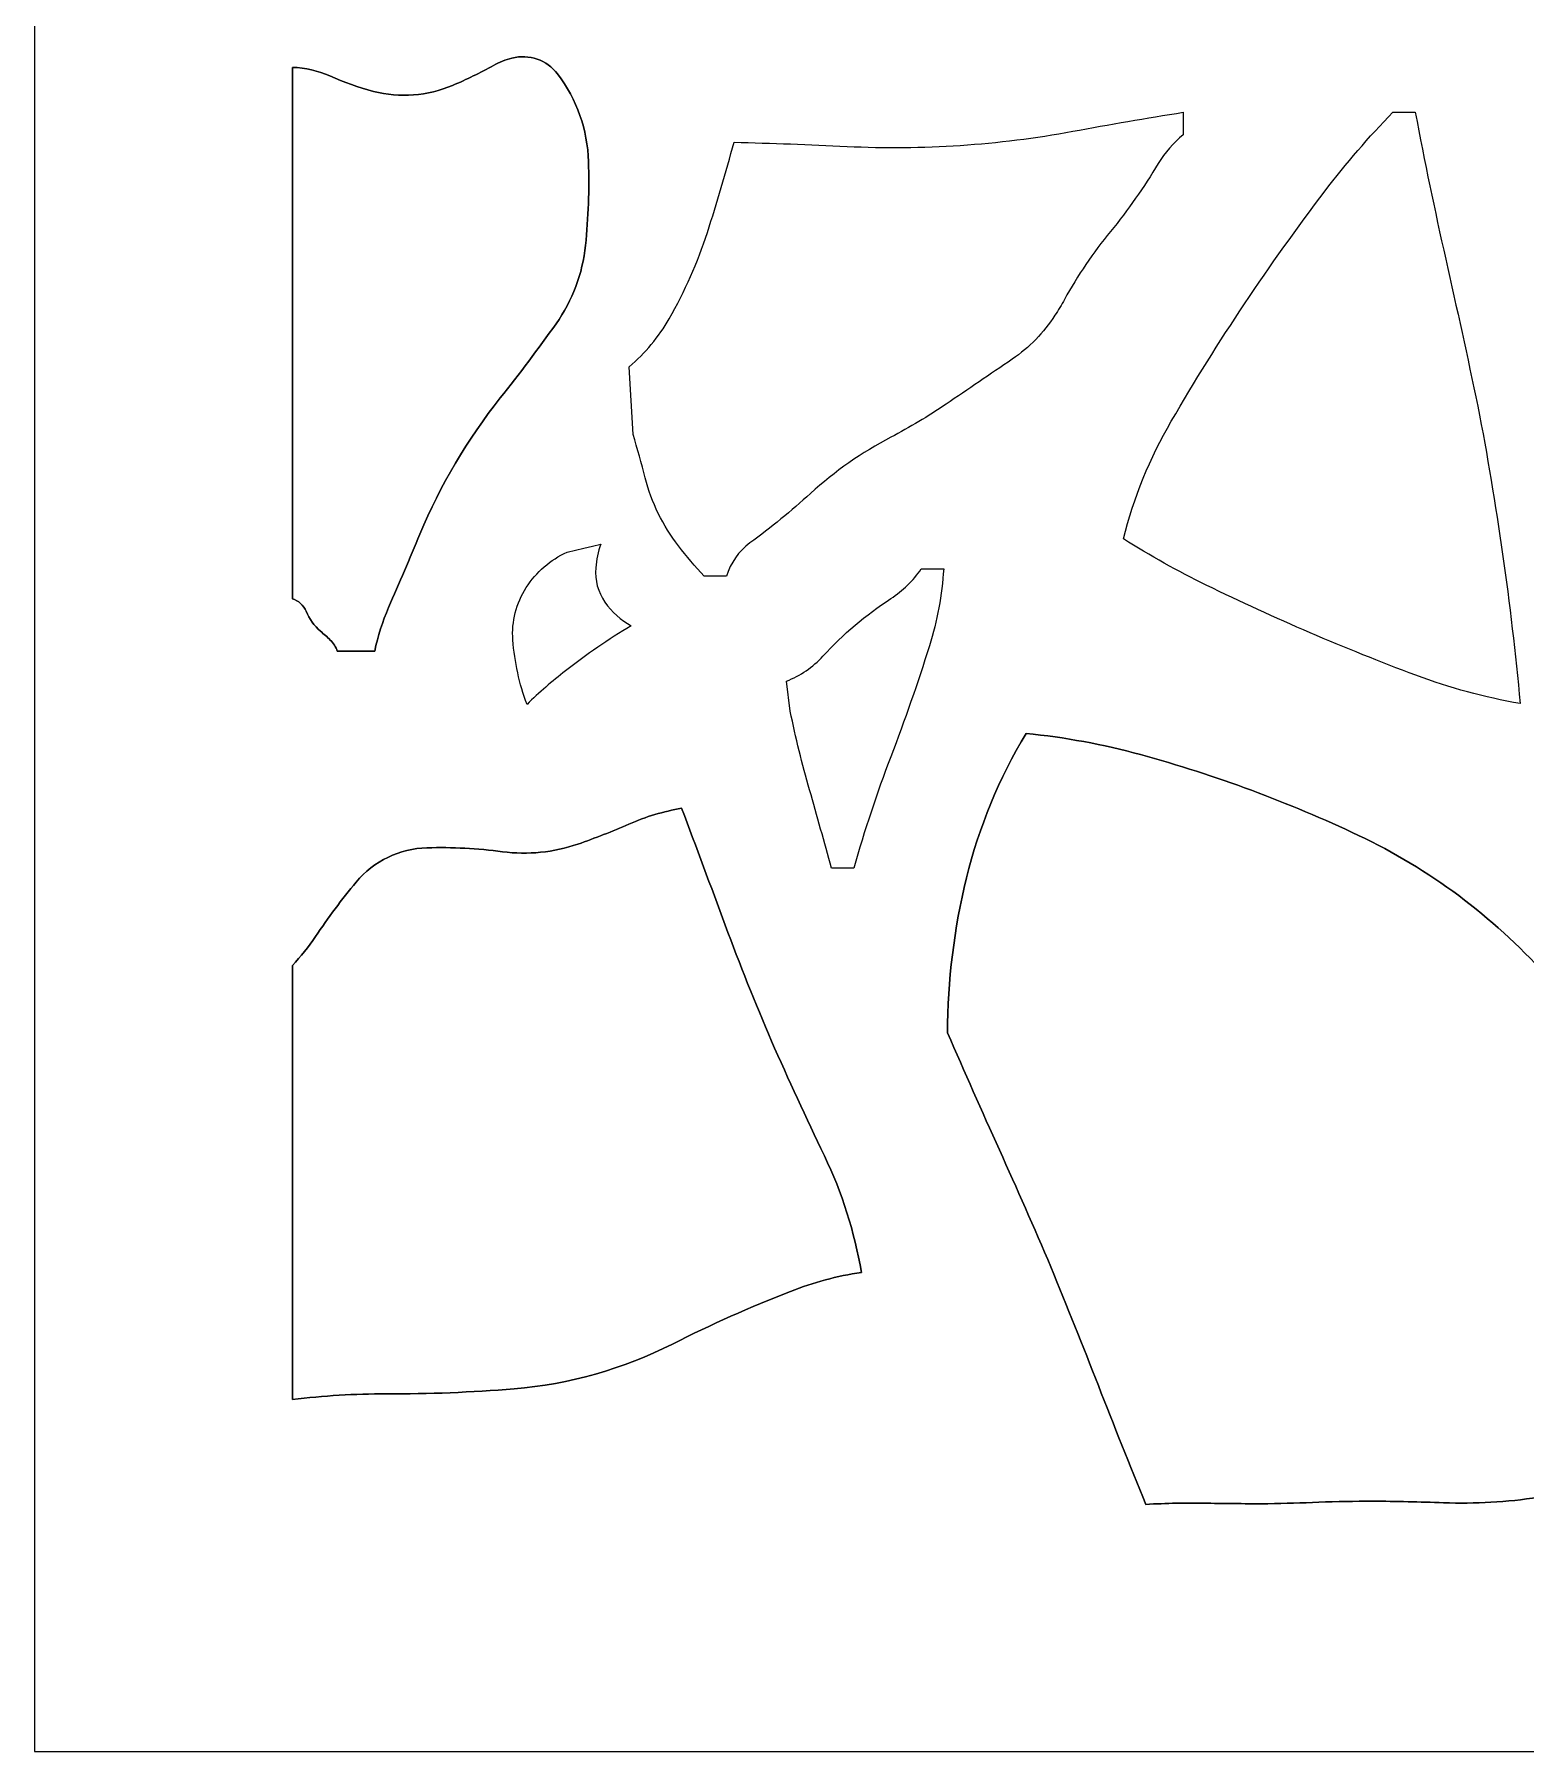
# Model space of a CAD drawing. Header units: centimetres. Extents: x -10 to 9.6, y -3.4 to 11.2.
# Drawn here: x -10.04 to -5.34, y -3.45 to 1.97 of the extents above; entities that cross this region are included whole.
import ezdxf

# ---------------------------------------------------------------- set-up
doc = ezdxf.new("R2010")
doc.units = ezdxf.units.CM
doc.header["$MEASUREMENT"] = 0
doc.layers.add('layer 1', color=7, linetype='Continuous')

msp = doc.modelspace()

# ---------------------------------------------------------------- linework, layer by layer
at = {"layer": 'layer 1', "color": 177}
for points, knots in [([(-10.03906, 11.19094), (-10.03906, 11.19094), (-0.70074, 11.19094), (-0.70074, 11.19094), (-0.70074, 11.19094), (-0.70074, 11.19094), (-0.70074, -3.4475), (-0.70074, -3.4475), (-0.70074, -3.4475), (-0.70074, -3.4475), (-10.03906, -3.4475), (-10.03906, -3.4475), (-10.03906, -3.4475), (-10.03906, -3.4475), (-10.03906, 11.19094), (-10.03906, 11.19094)], [0, 0, 0, 0, 0.2, 0.2, 0.2, 0.2, 0.4, 0.4, 0.4, 0.4, 0.6, 0.6, 0.6, 0.6, 1, 1, 1, 1]), ([(-9.22555, 0.18896), (-9.20592, 0.18303), (-9.19002, 0.16854), (-9.18226, 0.14957), (-9.18226, 0.14957), (-9.17234, 0.12528), (-9.15674, 0.10373), (-9.13676, 0.08672), (-9.13676, 0.08672), (-9.12622, 0.07774), (-9.11593, 0.06847), (-9.10589, 0.05891), (-9.10589, 0.05891), (-9.0957, 0.04922), (-9.08812, 0.0371), (-9.08384, 0.02371), (-9.08384, 0.02371), (-9.08384, 0.02371), (-8.96582, 0.02371), (-8.96582, 0.02371), (-8.96582, 0.02371), (-8.95597, 0.0711), (-8.94124, 0.11737), (-8.92187, 0.16174), (-8.92187, 0.16174), (-8.88833, 0.23854), (-8.85549, 0.31562), (-8.82333, 0.39299), (-8.82333, 0.39299), (-8.75922, 0.54727), (-8.67385, 0.69187), (-8.56976, 0.82254), (-8.56976, 0.82254), (-8.50898, 0.89882), (-8.4504, 0.97682), (-8.39407, 1.05644), (-8.39407, 1.05644), (-8.34234, 1.12955), (-8.31035, 1.21472), (-8.30115, 1.3038), (-8.30115, 1.3038), (-8.2921, 1.39152), (-8.28891, 1.47972), (-8.2916, 1.56786), (-8.2916, 1.56786), (-8.29466, 1.66798), (-8.32879, 1.7646), (-8.38932, 1.84441), (-8.38932, 1.84441), (-8.42278, 1.88852), (-8.47938, 1.90823), (-8.53299, 1.89438), (-8.53299, 1.89438), (-8.55326, 1.88914), (-8.57278, 1.88135), (-8.59108, 1.87118), (-8.59108, 1.87118), (-8.63298, 1.84789), (-8.67612, 1.82689), (-8.72031, 1.80828), (-8.72031, 1.80828), (-8.79918, 1.77494), (-8.88686, 1.76837), (-8.96982, 1.78953), (-8.96982, 1.78953), (-9.01684, 1.80212), (-9.0628, 1.8184), (-9.10727, 1.83819), (-9.10727, 1.83819), (-9.14456, 1.85479), (-9.18473, 1.86393), (-9.22554, 1.86509), (-9.22554, 1.86509), (-9.22554, 1.86509), (-9.22554, 0.18896), (-9.22554, 0.18896), (-9.22554, 0.18896), (-9.22554, 0.18896), (-9.22555, 0.18896), (-9.22555, 0.18896)], [0, 0, 0, 0, 0.047619, 0.047619, 0.047619, 0.047619, 0.0952381, 0.0952381, 0.0952381, 0.0952381, 0.1428571, 0.1428571, 0.1428571, 0.1428571, 0.1904762, 0.1904762, 0.1904762, 0.1904762, 0.2380952, 0.2380952, 0.2380952, 0.2380952, 0.2857143, 0.2857143, 0.2857143, 0.2857143, 0.3333333, 0.3333333, 0.3333333, 0.3333333, 0.3809524, 0.3809524, 0.3809524, 0.3809524, 0.4285714, 0.4285714, 0.4285714, 0.4285714, 0.4761905, 0.4761905, 0.4761905, 0.4761905, 0.5238095, 0.5238095, 0.5238095, 0.5238095, 0.5714286, 0.5714286, 0.5714286, 0.5714286, 0.6190476, 0.6190476, 0.6190476, 0.6190476, 0.6666667, 0.6666667, 0.6666667, 0.6666667, 0.7142857, 0.7142857, 0.7142857, 0.7142857, 0.7619048, 0.7619048, 0.7619048, 0.7619048, 0.8095238, 0.8095238, 0.8095238, 0.8095238, 0.8571429, 0.8571429, 0.8571429, 0.8571429, 0.9047619, 0.9047619, 0.9047619, 0.9047619, 1, 1, 1, 1]), ([(-8.1632, 0.92084), (-8.1632, 0.92084), (-8.151, 0.70726), (-8.151, 0.70726), (-8.151, 0.70726), (-8.13723, 0.66181), (-8.12448, 0.61606), (-8.11277, 0.57004), (-8.11277, 0.57004), (-8.09299, 0.49232), (-8.05741, 0.41954), (-8.00821, 0.35621), (-8.00821, 0.35621), (-7.98243, 0.32303), (-7.95538, 0.29087), (-7.92711, 0.2598), (-7.92711, 0.2598), (-7.92711, 0.2598), (-7.85624, 0.2598), (-7.85624, 0.2598), (-7.85624, 0.2598), (-7.84404, 0.30212), (-7.8181, 0.33921), (-7.78253, 0.3652), (-7.78253, 0.3652), (-7.71608, 0.41375), (-7.6523, 0.46584), (-7.59144, 0.52126), (-7.59144, 0.52126), (-7.51497, 0.59089), (-7.42989, 0.65045), (-7.3383, 0.69848), (-7.3383, 0.69848), (-7.27842, 0.72987), (-7.22036, 0.76459), (-7.16437, 0.80247), (-7.16437, 0.80247), (-7.09466, 0.84965), (-7.02509, 0.89703), (-6.95567, 0.94462), (-6.95567, 0.94462), (-6.90199, 0.98141), (-6.85618, 1.02846), (-6.82083, 1.08309), (-6.82083, 1.08309), (-6.81026, 1.09942), (-6.80025, 1.1161), (-6.79082, 1.13311), (-6.79082, 1.13311), (-6.74887, 1.20879), (-6.70022, 1.28058), (-6.6455, 1.34761), (-6.6455, 1.34761), (-6.59019, 1.41536), (-6.53985, 1.48702), (-6.49489, 1.56205), (-6.49489, 1.56205), (-6.47418, 1.59661), (-6.44753, 1.62728), (-6.41619, 1.65263), (-6.41619, 1.65263), (-6.41619, 1.65263), (-6.41619, 1.72345), (-6.41619, 1.72345), (-6.41619, 1.72345), (-6.53265, 1.70487), (-6.64886, 1.68489), (-6.76483, 1.6635), (-6.76483, 1.6635), (-6.99938, 1.62023), (-7.23819, 1.60426), (-7.47642, 1.61591), (-7.47642, 1.61591), (-7.59511, 1.62171), (-7.71386, 1.62609), (-7.83265, 1.62906), (-7.83265, 1.62906), (-7.85837, 1.53341), (-7.88646, 1.43841), (-7.91691, 1.34416), (-7.91691, 1.34416), (-7.94744, 1.24967), (-7.98773, 1.1586), (-8.03711, 1.07246), (-8.03711, 1.07246), (-8.07004, 1.01501), (-8.11272, 0.9637), (-8.1632, 0.92084), (-8.1632, 0.92084), (-8.1632, 0.92084), (-8.1632, 0.92084), (-8.1632, 0.92084)], [0, 0, 0, 0, 0.0416667, 0.0416667, 0.0416667, 0.0416667, 0.0833333, 0.0833333, 0.0833333, 0.0833333, 0.125, 0.125, 0.125, 0.125, 0.1666667, 0.1666667, 0.1666667, 0.1666667, 0.2083333, 0.2083333, 0.2083333, 0.2083333, 0.25, 0.25, 0.25, 0.25, 0.2916667, 0.2916667, 0.2916667, 0.2916667, 0.3333333, 0.3333333, 0.3333333, 0.3333333, 0.375, 0.375, 0.375, 0.375, 0.4166667, 0.4166667, 0.4166667, 0.4166667, 0.4583333, 0.4583333, 0.4583333, 0.4583333, 0.5, 0.5, 0.5, 0.5, 0.5416667, 0.5416667, 0.5416667, 0.5416667, 0.5833333, 0.5833333, 0.5833333, 0.5833333, 0.625, 0.625, 0.625, 0.625, 0.6666667, 0.6666667, 0.6666667, 0.6666667, 0.7083333, 0.7083333, 0.7083333, 0.7083333, 0.75, 0.75, 0.75, 0.75, 0.7916667, 0.7916667, 0.7916667, 0.7916667, 0.8333333, 0.8333333, 0.8333333, 0.8333333, 0.875, 0.875, 0.875, 0.875, 0.9166667, 0.9166667, 0.9166667, 0.9166667, 1, 1, 1, 1]), ([(-5.75519, 1.72345), (-5.83154, 1.64517), (-5.903, 1.56227), (-5.96916, 1.47521), (-5.96916, 1.47521), (-6.14541, 1.24332), (-6.30729, 1.00088), (-6.45393, 0.74921), (-6.45393, 0.74921), (-6.52156, 0.63315), (-6.57243, 0.50815), (-6.60505, 0.37786), (-6.60505, 0.37786), (-6.52061, 0.32453), (-6.43334, 0.27584), (-6.34361, 0.232), (-6.34361, 0.232), (-6.12791, 0.12661), (-5.90728, 0.03168), (-5.68244, -0.05247), (-5.68244, -0.05247), (-5.57592, -0.09233), (-5.46592, -0.12214), (-5.35385, -0.14152), (-5.35385, -0.14152), (-5.38317, 0.17325), (-5.42773, 0.48638), (-5.48737, 0.79684), (-5.48737, 0.79684), (-5.52007, 0.95135), (-5.5538, 1.10565), (-5.58854, 1.25973), (-5.58854, 1.25973), (-5.62328, 1.41371), (-5.65524, 1.56831), (-5.68443, 1.72345), (-5.68443, 1.72345), (-5.68443, 1.72345), (-5.75519, 1.72345), (-5.75519, 1.72345), (-5.75519, 1.72345), (-5.75519, 1.72345), (-5.75519, 1.72345), (-5.75519, 1.72345)], [0, 0, 0, 0, 0.0833333, 0.0833333, 0.0833333, 0.0833333, 0.1666667, 0.1666667, 0.1666667, 0.1666667, 0.25, 0.25, 0.25, 0.25, 0.3333333, 0.3333333, 0.3333333, 0.3333333, 0.4166667, 0.4166667, 0.4166667, 0.4166667, 0.5, 0.5, 0.5, 0.5, 0.5833333, 0.5833333, 0.5833333, 0.5833333, 0.6666667, 0.6666667, 0.6666667, 0.6666667, 0.75, 0.75, 0.75, 0.75, 0.8333333, 0.8333333, 0.8333333, 0.8333333, 1, 1, 1, 1]), ([(-8.35915, 0.3363), (-8.41174, 0.31179), (-8.45636, 0.27301), (-8.48792, 0.22433), (-8.48792, 0.22433), (-8.51971, 0.1753), (-8.53453, 0.11724), (-8.53011, 0.05897), (-8.53011, 0.05897), (-8.52485, -0.01048), (-8.50986, -0.07884), (-8.48556, -0.14411), (-8.48556, -0.14411), (-8.44699, -0.10663), (-8.40647, -0.07118), (-8.36419, -0.03792), (-8.36419, -0.03792), (-8.29795, 0.01335), (-8.22871, 0.06063), (-8.15684, 0.10368), (-8.15684, 0.10368), (-8.18976, 0.12201), (-8.21812, 0.14756), (-8.23979, 0.17839), (-8.23979, 0.17839), (-8.26186, 0.20977), (-8.27217, 0.24793), (-8.26893, 0.28615), (-8.26893, 0.28615), (-8.26674, 0.31184), (-8.26137, 0.33716), (-8.25294, 0.36153), (-8.25294, 0.36153), (-8.25294, 0.36153), (-8.27947, 0.35524), (-8.27947, 0.35524), (-8.27947, 0.35524), (-8.27947, 0.35524), (-8.30602, 0.34892), (-8.30602, 0.34892), (-8.30602, 0.34892), (-8.30602, 0.34892), (-8.33258, 0.3426), (-8.33258, 0.3426), (-8.33258, 0.3426), (-8.33258, 0.3426), (-8.35915, 0.3363), (-8.35915, 0.3363)], [0, 0, 0, 0, 0.0769231, 0.0769231, 0.0769231, 0.0769231, 0.1538462, 0.1538462, 0.1538462, 0.1538462, 0.2307692, 0.2307692, 0.2307692, 0.2307692, 0.3076923, 0.3076923, 0.3076923, 0.3076923, 0.3846154, 0.3846154, 0.3846154, 0.3846154, 0.4615385, 0.4615385, 0.4615385, 0.4615385, 0.5384615, 0.5384615, 0.5384615, 0.5384615, 0.6153846, 0.6153846, 0.6153846, 0.6153846, 0.6923077, 0.6923077, 0.6923077, 0.6923077, 0.7692308, 0.7692308, 0.7692308, 0.7692308, 0.8461538, 0.8461538, 0.8461538, 0.8461538, 1, 1, 1, 1]), ([(-7.66739, -0.07065), (-7.66739, -0.07065), (-7.65544, -0.1655), (-7.65544, -0.1655), (-7.65544, -0.1655), (-7.63831, -0.24916), (-7.61796, -0.33211), (-7.59442, -0.41418), (-7.59442, -0.41418), (-7.57089, -0.49623), (-7.54801, -0.57846), (-7.5258, -0.66087), (-7.5258, -0.66087), (-7.5258, -0.66087), (-7.45491, -0.66087), (-7.45491, -0.66087), (-7.45491, -0.66087), (-7.42156, -0.54192), (-7.38268, -0.42456), (-7.33839, -0.30922), (-7.33839, -0.30922), (-7.29411, -0.19392), (-7.25354, -0.07723), (-7.21671, 0.04067), (-7.21671, 0.04067), (-7.19209, 0.11952), (-7.17697, 0.201), (-7.17169, 0.28343), (-7.17169, 0.28343), (-7.17169, 0.28343), (-7.24243, 0.28343), (-7.24243, 0.28343), (-7.24243, 0.28343), (-7.26798, 0.24617), (-7.3006, 0.21428), (-7.33842, 0.18958), (-7.33842, 0.18958), (-7.41712, 0.13818), (-7.48903, 0.07711), (-7.55249, 0.00778), (-7.55249, 0.00778), (-7.58421, -0.02688), (-7.62355, -0.05373), (-7.66739, -0.07065), (-7.66739, -0.07065), (-7.66739, -0.07065), (-7.66739, -0.07065), (-7.66739, -0.07065)], [0, 0, 0, 0, 0.0769231, 0.0769231, 0.0769231, 0.0769231, 0.1538462, 0.1538462, 0.1538462, 0.1538462, 0.2307692, 0.2307692, 0.2307692, 0.2307692, 0.3076923, 0.3076923, 0.3076923, 0.3076923, 0.3846154, 0.3846154, 0.3846154, 0.3846154, 0.4615385, 0.4615385, 0.4615385, 0.4615385, 0.5384615, 0.5384615, 0.5384615, 0.5384615, 0.6153846, 0.6153846, 0.6153846, 0.6153846, 0.6923077, 0.6923077, 0.6923077, 0.6923077, 0.7692308, 0.7692308, 0.7692308, 0.7692308, 0.8461538, 0.8461538, 0.8461538, 0.8461538, 1, 1, 1, 1]), ([(-7.15958, -1.1806), (-7.10574, -1.30379), (-7.05118, -1.42666), (-6.99593, -1.54922), (-6.99593, -1.54922), (-6.94067, -1.67179), (-6.88655, -1.79489), (-6.83361, -1.91848), (-6.83361, -1.91848), (-6.78261, -2.04289), (-6.73267, -2.16774), (-6.68379, -2.29299), (-6.68379, -2.29299), (-6.63491, -2.41823), (-6.58508, -2.54308), (-6.53429, -2.66755), (-6.53429, -2.66755), (-6.47016, -2.664), (-6.40591, -2.66279), (-6.34169, -2.66392), (-6.34169, -2.66392), (-6.27749, -2.66505), (-6.21328, -2.66558), (-6.14907, -2.66551), (-6.14907, -2.66551), (-6.09559, -2.66433), (-6.04212, -2.66273), (-5.98867, -2.6607), (-5.98867, -2.6607), (-5.9322, -2.65857), (-5.87569, -2.65753), (-5.81918, -2.65758), (-5.81918, -2.65758), (-5.74468, -2.65795), (-5.67019, -2.65956), (-5.59574, -2.66238), (-5.59574, -2.66238), (-5.49575, -2.66617), (-5.39564, -2.66045), (-5.29673, -2.64529), (-5.29673, -2.64529), (-5.27765, -2.64236), (-5.25964, -2.63461), (-5.24441, -2.62274), (-5.24441, -2.62274), (-5.20915, -2.59527), (-5.17706, -2.56396), (-5.14873, -2.52938), (-5.14873, -2.52938), (-5.06054, -2.41902), (-4.97572, -2.306), (-4.8944, -2.19048), (-4.8944, -2.19048), (-4.86144, -2.14363), (-4.82852, -2.09674), (-4.79567, -2.04981), (-4.79567, -2.04981), (-4.7628, -2.00287), (-4.72853, -1.95694), (-4.69288, -1.91207), (-4.69288, -1.91207), (-4.72729, -1.78619), (-4.78029, -1.66619), (-4.8502, -1.55599), (-4.8502, -1.55599), (-4.97601, -1.35762), (-5.11824, -1.17019), (-5.27542, -0.99561), (-5.27542, -0.99561), (-5.44054, -0.81219), (-5.64028, -0.66334), (-5.86326, -0.55758), (-5.86326, -0.55758), (-6.08448, -0.45264), (-6.31445, -0.36734), (-6.5506, -0.30264), (-6.5506, -0.30264), (-6.66897, -0.2702), (-6.78987, -0.2479), (-6.91202, -0.23596), (-6.91202, -0.23596), (-6.99721, -0.37749), (-7.0605, -0.53105), (-7.09975, -0.69152), (-7.09975, -0.69152), (-7.13893, -0.85162), (-7.15901, -1.01577), (-7.15958, -1.18059), (-7.15958, -1.18059), (-7.15958, -1.18059), (-7.15958, -1.1806), (-7.15958, -1.1806)], [0, 0, 0, 0, 0.0416667, 0.0416667, 0.0416667, 0.0416667, 0.0833333, 0.0833333, 0.0833333, 0.0833333, 0.125, 0.125, 0.125, 0.125, 0.1666667, 0.1666667, 0.1666667, 0.1666667, 0.2083333, 0.2083333, 0.2083333, 0.2083333, 0.25, 0.25, 0.25, 0.25, 0.2916667, 0.2916667, 0.2916667, 0.2916667, 0.3333333, 0.3333333, 0.3333333, 0.3333333, 0.375, 0.375, 0.375, 0.375, 0.4166667, 0.4166667, 0.4166667, 0.4166667, 0.4583333, 0.4583333, 0.4583333, 0.4583333, 0.5, 0.5, 0.5, 0.5, 0.5416667, 0.5416667, 0.5416667, 0.5416667, 0.5833333, 0.5833333, 0.5833333, 0.5833333, 0.625, 0.625, 0.625, 0.625, 0.6666667, 0.6666667, 0.6666667, 0.6666667, 0.7083333, 0.7083333, 0.7083333, 0.7083333, 0.75, 0.75, 0.75, 0.75, 0.7916667, 0.7916667, 0.7916667, 0.7916667, 0.8333333, 0.8333333, 0.8333333, 0.8333333, 0.875, 0.875, 0.875, 0.875, 0.9166667, 0.9166667, 0.9166667, 0.9166667, 1, 1, 1, 1]), ([(-9.22555, -2.33698), (-9.12737, -2.32474), (-9.02849, -2.31875), (-8.92955, -2.31906), (-8.92955, -2.31906), (-8.79475, -2.31949), (-8.66001, -2.31408), (-8.52567, -2.30285), (-8.52567, -2.30285), (-8.35181, -2.28829), (-8.18244, -2.24043), (-8.02669, -2.1618), (-8.02669, -2.1618), (-7.90548, -2.10061), (-7.78144, -2.04519), (-7.655, -1.99573), (-7.655, -1.99573), (-7.58288, -1.96752), (-7.50786, -1.94737), (-7.43131, -1.93564), (-7.43131, -1.93564), (-7.45276, -1.80817), (-7.49196, -1.68438), (-7.5478, -1.5678), (-7.5478, -1.5678), (-7.60518, -1.44801), (-7.66085, -1.32741), (-7.7148, -1.20605), (-7.7148, -1.20605), (-7.76642, -1.08548), (-7.815, -0.96364), (-7.8605, -0.84063), (-7.8605, -0.84063), (-7.90599, -0.71763), (-7.95181, -0.59475), (-7.99795, -0.47199), (-7.99795, -0.47199), (-8.05516, -0.48153), (-8.11094, -0.49821), (-8.16399, -0.52164), (-8.16399, -0.52164), (-8.21686, -0.545), (-8.27068, -0.56612), (-8.32532, -0.58496), (-8.32532, -0.58496), (-8.40153, -0.61123), (-8.48283, -0.61941), (-8.56274, -0.60885), (-8.56274, -0.60885), (-8.64173, -0.59841), (-8.72141, -0.59431), (-8.80105, -0.59656), (-8.80105, -0.59656), (-8.88742, -0.59901), (-8.96855, -0.6383), (-9.02398, -0.70459), (-9.02398, -0.70459), (-9.06992, -0.7595), (-9.11281, -0.81688), (-9.15245, -0.8765), (-9.15245, -0.8765), (-9.17407, -0.90901), (-9.19853, -0.93956), (-9.22554, -0.96777), (-9.22554, -0.96777), (-9.22554, -0.96777), (-9.22554, -2.33698), (-9.22554, -2.33698), (-9.22554, -2.33698), (-9.22554, -2.33698), (-9.22555, -2.33698), (-9.22555, -2.33698)], [0, 0, 0, 0, 0.0526316, 0.0526316, 0.0526316, 0.0526316, 0.1052632, 0.1052632, 0.1052632, 0.1052632, 0.1578947, 0.1578947, 0.1578947, 0.1578947, 0.2105263, 0.2105263, 0.2105263, 0.2105263, 0.2631579, 0.2631579, 0.2631579, 0.2631579, 0.3157895, 0.3157895, 0.3157895, 0.3157895, 0.3684211, 0.3684211, 0.3684211, 0.3684211, 0.4210526, 0.4210526, 0.4210526, 0.4210526, 0.4736842, 0.4736842, 0.4736842, 0.4736842, 0.5263158, 0.5263158, 0.5263158, 0.5263158, 0.5789474, 0.5789474, 0.5789474, 0.5789474, 0.6315789, 0.6315789, 0.6315789, 0.6315789, 0.6842105, 0.6842105, 0.6842105, 0.6842105, 0.7368421, 0.7368421, 0.7368421, 0.7368421, 0.7894737, 0.7894737, 0.7894737, 0.7894737, 0.8421053, 0.8421053, 0.8421053, 0.8421053, 0.8947368, 0.8947368, 0.8947368, 0.8947368, 1, 1, 1, 1])]:
    msp.add_open_spline(points, degree=3, knots=knots, dxfattribs=at)
at = {"layer": 'layer 1', "lineweight": 9}
for points, knots in [([(-10.03906, 11.19094), (-10.03906, 11.19094), (-0.70074, 11.19094), (-0.70074, 11.19094), (-0.70074, 11.19094), (-0.70074, 11.19094), (-0.70074, -3.4475), (-0.70074, -3.4475), (-0.70074, -3.4475), (-0.70074, -3.4475), (-10.03906, -3.4475), (-10.03906, -3.4475), (-10.03906, -3.4475), (-10.03906, -3.4475), (-10.03906, 11.19094), (-10.03906, 11.19094)], [0, 0, 0, 0, 0.2, 0.2, 0.2, 0.2, 0.4, 0.4, 0.4, 0.4, 0.6, 0.6, 0.6, 0.6, 1, 1, 1, 1]), ([(-9.22555, 0.18896), (-9.20592, 0.18303), (-9.19002, 0.16854), (-9.18226, 0.14957), (-9.18226, 0.14957), (-9.17234, 0.12528), (-9.15674, 0.10373), (-9.13676, 0.08672), (-9.13676, 0.08672), (-9.12622, 0.07774), (-9.11593, 0.06847), (-9.10589, 0.05891), (-9.10589, 0.05891), (-9.0957, 0.04922), (-9.08812, 0.0371), (-9.08384, 0.02371), (-9.08384, 0.02371), (-9.08384, 0.02371), (-8.96582, 0.02371), (-8.96582, 0.02371), (-8.96582, 0.02371), (-8.95597, 0.0711), (-8.94124, 0.11737), (-8.92187, 0.16174), (-8.92187, 0.16174), (-8.88833, 0.23854), (-8.85549, 0.31562), (-8.82333, 0.39299), (-8.82333, 0.39299), (-8.75922, 0.54727), (-8.67385, 0.69187), (-8.56976, 0.82254), (-8.56976, 0.82254), (-8.50898, 0.89882), (-8.4504, 0.97682), (-8.39407, 1.05644), (-8.39407, 1.05644), (-8.34234, 1.12955), (-8.31035, 1.21472), (-8.30115, 1.3038), (-8.30115, 1.3038), (-8.2921, 1.39152), (-8.28891, 1.47972), (-8.2916, 1.56786), (-8.2916, 1.56786), (-8.29466, 1.66798), (-8.32879, 1.7646), (-8.38932, 1.84441), (-8.38932, 1.84441), (-8.42278, 1.88852), (-8.47938, 1.90823), (-8.53299, 1.89438), (-8.53299, 1.89438), (-8.55326, 1.88914), (-8.57278, 1.88135), (-8.59108, 1.87118), (-8.59108, 1.87118), (-8.63298, 1.84789), (-8.67612, 1.82689), (-8.72031, 1.80828), (-8.72031, 1.80828), (-8.79918, 1.77494), (-8.88686, 1.76837), (-8.96982, 1.78953), (-8.96982, 1.78953), (-9.01684, 1.80212), (-9.0628, 1.8184), (-9.10727, 1.83819), (-9.10727, 1.83819), (-9.14456, 1.85479), (-9.18473, 1.86393), (-9.22554, 1.86509), (-9.22554, 1.86509), (-9.22554, 1.86509), (-9.22554, 0.18896), (-9.22554, 0.18896)], [0, 0, 0, 0, 0.05, 0.05, 0.05, 0.05, 0.1, 0.1, 0.1, 0.1, 0.15, 0.15, 0.15, 0.15, 0.2, 0.2, 0.2, 0.2, 0.25, 0.25, 0.25, 0.25, 0.3, 0.3, 0.3, 0.3, 0.35, 0.35, 0.35, 0.35, 0.4, 0.4, 0.4, 0.4, 0.45, 0.45, 0.45, 0.45, 0.5, 0.5, 0.5, 0.5, 0.55, 0.55, 0.55, 0.55, 0.6, 0.6, 0.6, 0.6, 0.65, 0.65, 0.65, 0.65, 0.7, 0.7, 0.7, 0.7, 0.75, 0.75, 0.75, 0.75, 0.8, 0.8, 0.8, 0.8, 0.85, 0.85, 0.85, 0.85, 0.9, 0.9, 0.9, 0.9, 1, 1, 1, 1]), ([(-8.1632, 0.92084), (-8.1632, 0.92084), (-8.151, 0.70726), (-8.151, 0.70726), (-8.151, 0.70726), (-8.13723, 0.66181), (-8.12448, 0.61606), (-8.11277, 0.57004), (-8.11277, 0.57004), (-8.09299, 0.49232), (-8.05741, 0.41954), (-8.00821, 0.35621), (-8.00821, 0.35621), (-7.98243, 0.32303), (-7.95538, 0.29087), (-7.92711, 0.2598), (-7.92711, 0.2598), (-7.92711, 0.2598), (-7.85624, 0.2598), (-7.85624, 0.2598), (-7.85624, 0.2598), (-7.84404, 0.30212), (-7.8181, 0.33921), (-7.78253, 0.3652), (-7.78253, 0.3652), (-7.71608, 0.41375), (-7.6523, 0.46584), (-7.59144, 0.52126), (-7.59144, 0.52126), (-7.51497, 0.59089), (-7.42989, 0.65045), (-7.3383, 0.69848), (-7.3383, 0.69848), (-7.27842, 0.72987), (-7.22036, 0.76459), (-7.16437, 0.80247), (-7.16437, 0.80247), (-7.09466, 0.84965), (-7.02509, 0.89703), (-6.95567, 0.94462), (-6.95567, 0.94462), (-6.90199, 0.98141), (-6.85618, 1.02846), (-6.82083, 1.08309), (-6.82083, 1.08309), (-6.81026, 1.09942), (-6.80025, 1.1161), (-6.79082, 1.13311), (-6.79082, 1.13311), (-6.74887, 1.20879), (-6.70022, 1.28058), (-6.6455, 1.34761), (-6.6455, 1.34761), (-6.59019, 1.41536), (-6.53985, 1.48702), (-6.49489, 1.56205), (-6.49489, 1.56205), (-6.47418, 1.59661), (-6.44753, 1.62728), (-6.41619, 1.65263), (-6.41619, 1.65263), (-6.41619, 1.65263), (-6.41619, 1.72345), (-6.41619, 1.72345), (-6.41619, 1.72345), (-6.53265, 1.70487), (-6.64886, 1.68489), (-6.76483, 1.6635), (-6.76483, 1.6635), (-6.99938, 1.62023), (-7.23819, 1.60426), (-7.47642, 1.61591), (-7.47642, 1.61591), (-7.59511, 1.62171), (-7.71386, 1.62609), (-7.83265, 1.62906), (-7.83265, 1.62906), (-7.85837, 1.53341), (-7.88646, 1.43841), (-7.91691, 1.34416), (-7.91691, 1.34416), (-7.94744, 1.24967), (-7.98773, 1.1586), (-8.03711, 1.07246), (-8.03711, 1.07246), (-8.07004, 1.01501), (-8.11272, 0.9637), (-8.1632, 0.92084)], [0, 0, 0, 0, 0.0434783, 0.0434783, 0.0434783, 0.0434783, 0.0869565, 0.0869565, 0.0869565, 0.0869565, 0.1304348, 0.1304348, 0.1304348, 0.1304348, 0.173913, 0.173913, 0.173913, 0.173913, 0.2173913, 0.2173913, 0.2173913, 0.2173913, 0.2608696, 0.2608696, 0.2608696, 0.2608696, 0.3043478, 0.3043478, 0.3043478, 0.3043478, 0.3478261, 0.3478261, 0.3478261, 0.3478261, 0.3913043, 0.3913043, 0.3913043, 0.3913043, 0.4347826, 0.4347826, 0.4347826, 0.4347826, 0.4782609, 0.4782609, 0.4782609, 0.4782609, 0.5217391, 0.5217391, 0.5217391, 0.5217391, 0.5652174, 0.5652174, 0.5652174, 0.5652174, 0.6086957, 0.6086957, 0.6086957, 0.6086957, 0.6521739, 0.6521739, 0.6521739, 0.6521739, 0.6956522, 0.6956522, 0.6956522, 0.6956522, 0.7391304, 0.7391304, 0.7391304, 0.7391304, 0.7826087, 0.7826087, 0.7826087, 0.7826087, 0.826087, 0.826087, 0.826087, 0.826087, 0.8695652, 0.8695652, 0.8695652, 0.8695652, 0.9130435, 0.9130435, 0.9130435, 0.9130435, 1, 1, 1, 1]), ([(-5.75519, 1.72345), (-5.83154, 1.64517), (-5.903, 1.56227), (-5.96916, 1.47521), (-5.96916, 1.47521), (-6.14541, 1.24332), (-6.30729, 1.00088), (-6.45393, 0.74921), (-6.45393, 0.74921), (-6.52156, 0.63315), (-6.57243, 0.50815), (-6.60505, 0.37786), (-6.60505, 0.37786), (-6.52061, 0.32453), (-6.43334, 0.27584), (-6.34361, 0.232), (-6.34361, 0.232), (-6.12791, 0.12661), (-5.90728, 0.03168), (-5.68244, -0.05247), (-5.68244, -0.05247), (-5.57592, -0.09233), (-5.46592, -0.12214), (-5.35385, -0.14152), (-5.35385, -0.14152), (-5.38317, 0.17325), (-5.42773, 0.48638), (-5.48737, 0.79684), (-5.48737, 0.79684), (-5.52007, 0.95135), (-5.5538, 1.10565), (-5.58854, 1.25973), (-5.58854, 1.25973), (-5.62328, 1.41371), (-5.65524, 1.56831), (-5.68443, 1.72345), (-5.68443, 1.72345), (-5.68443, 1.72345), (-5.75519, 1.72345), (-5.75519, 1.72345)], [0, 0, 0, 0, 0.0909091, 0.0909091, 0.0909091, 0.0909091, 0.1818182, 0.1818182, 0.1818182, 0.1818182, 0.2727273, 0.2727273, 0.2727273, 0.2727273, 0.3636364, 0.3636364, 0.3636364, 0.3636364, 0.4545455, 0.4545455, 0.4545455, 0.4545455, 0.5454545, 0.5454545, 0.5454545, 0.5454545, 0.6363636, 0.6363636, 0.6363636, 0.6363636, 0.7272727, 0.7272727, 0.7272727, 0.7272727, 0.8181818, 0.8181818, 0.8181818, 0.8181818, 1, 1, 1, 1]), ([(-8.35915, 0.3363), (-8.41174, 0.31179), (-8.45636, 0.27301), (-8.48792, 0.22433), (-8.48792, 0.22433), (-8.51971, 0.1753), (-8.53453, 0.11724), (-8.53011, 0.05897), (-8.53011, 0.05897), (-8.52485, -0.01048), (-8.50986, -0.07884), (-8.48556, -0.14411), (-8.48556, -0.14411), (-8.44699, -0.10663), (-8.40647, -0.07118), (-8.36419, -0.03792), (-8.36419, -0.03792), (-8.29795, 0.01335), (-8.22871, 0.06063), (-8.15684, 0.10368), (-8.15684, 0.10368), (-8.18976, 0.12201), (-8.21812, 0.14756), (-8.23979, 0.17839), (-8.23979, 0.17839), (-8.26186, 0.20977), (-8.27217, 0.24793), (-8.26893, 0.28615), (-8.26893, 0.28615), (-8.26674, 0.31184), (-8.26137, 0.33716), (-8.25294, 0.36153), (-8.25294, 0.36153), (-8.25294, 0.36153), (-8.27947, 0.35524), (-8.27947, 0.35524), (-8.27947, 0.35524), (-8.27947, 0.35524), (-8.30602, 0.34892), (-8.30602, 0.34892), (-8.30602, 0.34892), (-8.30602, 0.34892), (-8.33258, 0.3426), (-8.33258, 0.3426), (-8.33258, 0.3426), (-8.33258, 0.3426), (-8.35915, 0.3363), (-8.35915, 0.3363)], [0, 0, 0, 0, 0.0769231, 0.0769231, 0.0769231, 0.0769231, 0.1538462, 0.1538462, 0.1538462, 0.1538462, 0.2307692, 0.2307692, 0.2307692, 0.2307692, 0.3076923, 0.3076923, 0.3076923, 0.3076923, 0.3846154, 0.3846154, 0.3846154, 0.3846154, 0.4615385, 0.4615385, 0.4615385, 0.4615385, 0.5384615, 0.5384615, 0.5384615, 0.5384615, 0.6153846, 0.6153846, 0.6153846, 0.6153846, 0.6923077, 0.6923077, 0.6923077, 0.6923077, 0.7692308, 0.7692308, 0.7692308, 0.7692308, 0.8461538, 0.8461538, 0.8461538, 0.8461538, 1, 1, 1, 1]), ([(-7.66739, -0.07065), (-7.66739, -0.07065), (-7.65544, -0.1655), (-7.65544, -0.1655), (-7.65544, -0.1655), (-7.63831, -0.24916), (-7.61796, -0.33211), (-7.59442, -0.41418), (-7.59442, -0.41418), (-7.57089, -0.49623), (-7.54801, -0.57846), (-7.5258, -0.66087), (-7.5258, -0.66087), (-7.5258, -0.66087), (-7.45491, -0.66087), (-7.45491, -0.66087), (-7.45491, -0.66087), (-7.42156, -0.54192), (-7.38268, -0.42456), (-7.33839, -0.30922), (-7.33839, -0.30922), (-7.29411, -0.19392), (-7.25354, -0.07723), (-7.21671, 0.04067), (-7.21671, 0.04067), (-7.19209, 0.11952), (-7.17697, 0.201), (-7.17169, 0.28343), (-7.17169, 0.28343), (-7.17169, 0.28343), (-7.24243, 0.28343), (-7.24243, 0.28343), (-7.24243, 0.28343), (-7.26798, 0.24617), (-7.3006, 0.21428), (-7.33842, 0.18958), (-7.33842, 0.18958), (-7.41712, 0.13818), (-7.48903, 0.07711), (-7.55249, 0.00778), (-7.55249, 0.00778), (-7.58421, -0.02688), (-7.62355, -0.05373), (-7.66739, -0.07065)], [0, 0, 0, 0, 0.0833333, 0.0833333, 0.0833333, 0.0833333, 0.1666667, 0.1666667, 0.1666667, 0.1666667, 0.25, 0.25, 0.25, 0.25, 0.3333333, 0.3333333, 0.3333333, 0.3333333, 0.4166667, 0.4166667, 0.4166667, 0.4166667, 0.5, 0.5, 0.5, 0.5, 0.5833333, 0.5833333, 0.5833333, 0.5833333, 0.6666667, 0.6666667, 0.6666667, 0.6666667, 0.75, 0.75, 0.75, 0.75, 0.8333333, 0.8333333, 0.8333333, 0.8333333, 1, 1, 1, 1]), ([(-7.15958, -1.1806), (-7.10574, -1.30379), (-7.05118, -1.42666), (-6.99593, -1.54922), (-6.99593, -1.54922), (-6.94067, -1.67179), (-6.88655, -1.79489), (-6.83361, -1.91848), (-6.83361, -1.91848), (-6.78261, -2.04289), (-6.73267, -2.16774), (-6.68379, -2.29299), (-6.68379, -2.29299), (-6.63491, -2.41823), (-6.58508, -2.54308), (-6.53429, -2.66755), (-6.53429, -2.66755), (-6.47016, -2.664), (-6.40591, -2.66279), (-6.34169, -2.66392), (-6.34169, -2.66392), (-6.27749, -2.66505), (-6.21328, -2.66558), (-6.14907, -2.66551), (-6.14907, -2.66551), (-6.09559, -2.66433), (-6.04212, -2.66273), (-5.98867, -2.6607), (-5.98867, -2.6607), (-5.9322, -2.65857), (-5.87569, -2.65753), (-5.81918, -2.65758), (-5.81918, -2.65758), (-5.74468, -2.65795), (-5.67019, -2.65956), (-5.59574, -2.66238), (-5.59574, -2.66238), (-5.49575, -2.66617), (-5.39564, -2.66045), (-5.29673, -2.64529), (-5.29673, -2.64529), (-5.27765, -2.64236), (-5.25964, -2.63461), (-5.24441, -2.62274), (-5.24441, -2.62274), (-5.20915, -2.59527), (-5.17706, -2.56396), (-5.14873, -2.52938), (-5.14873, -2.52938), (-5.06054, -2.41902), (-4.97572, -2.306), (-4.8944, -2.19048), (-4.8944, -2.19048), (-4.86144, -2.14363), (-4.82852, -2.09674), (-4.79567, -2.04981), (-4.79567, -2.04981), (-4.7628, -2.00287), (-4.72853, -1.95694), (-4.69288, -1.91207), (-4.69288, -1.91207), (-4.72729, -1.78619), (-4.78029, -1.66619), (-4.8502, -1.55599), (-4.8502, -1.55599), (-4.97601, -1.35762), (-5.11824, -1.17019), (-5.27542, -0.99561), (-5.27542, -0.99561), (-5.44054, -0.81219), (-5.64028, -0.66334), (-5.86326, -0.55758), (-5.86326, -0.55758), (-6.08448, -0.45264), (-6.31445, -0.36734), (-6.5506, -0.30264), (-6.5506, -0.30264), (-6.66897, -0.2702), (-6.78987, -0.2479), (-6.91202, -0.23596), (-6.91202, -0.23596), (-6.99721, -0.37749), (-7.0605, -0.53105), (-7.09975, -0.69152), (-7.09975, -0.69152), (-7.13893, -0.85162), (-7.15901, -1.01577), (-7.15958, -1.18059)], [0, 0, 0, 0, 0.0434783, 0.0434783, 0.0434783, 0.0434783, 0.0869565, 0.0869565, 0.0869565, 0.0869565, 0.1304348, 0.1304348, 0.1304348, 0.1304348, 0.173913, 0.173913, 0.173913, 0.173913, 0.2173913, 0.2173913, 0.2173913, 0.2173913, 0.2608696, 0.2608696, 0.2608696, 0.2608696, 0.3043478, 0.3043478, 0.3043478, 0.3043478, 0.3478261, 0.3478261, 0.3478261, 0.3478261, 0.3913043, 0.3913043, 0.3913043, 0.3913043, 0.4347826, 0.4347826, 0.4347826, 0.4347826, 0.4782609, 0.4782609, 0.4782609, 0.4782609, 0.5217391, 0.5217391, 0.5217391, 0.5217391, 0.5652174, 0.5652174, 0.5652174, 0.5652174, 0.6086957, 0.6086957, 0.6086957, 0.6086957, 0.6521739, 0.6521739, 0.6521739, 0.6521739, 0.6956522, 0.6956522, 0.6956522, 0.6956522, 0.7391304, 0.7391304, 0.7391304, 0.7391304, 0.7826087, 0.7826087, 0.7826087, 0.7826087, 0.826087, 0.826087, 0.826087, 0.826087, 0.8695652, 0.8695652, 0.8695652, 0.8695652, 0.9130435, 0.9130435, 0.9130435, 0.9130435, 1, 1, 1, 1]), ([(-9.22555, -2.33698), (-9.12737, -2.32474), (-9.02849, -2.31875), (-8.92955, -2.31906), (-8.92955, -2.31906), (-8.79475, -2.31949), (-8.66001, -2.31408), (-8.52567, -2.30285), (-8.52567, -2.30285), (-8.35181, -2.28829), (-8.18244, -2.24043), (-8.02669, -2.1618), (-8.02669, -2.1618), (-7.90548, -2.10061), (-7.78144, -2.04519), (-7.655, -1.99573), (-7.655, -1.99573), (-7.58288, -1.96752), (-7.50786, -1.94737), (-7.43131, -1.93564), (-7.43131, -1.93564), (-7.45276, -1.80817), (-7.49196, -1.68438), (-7.5478, -1.5678), (-7.5478, -1.5678), (-7.60518, -1.44801), (-7.66085, -1.32741), (-7.7148, -1.20605), (-7.7148, -1.20605), (-7.76642, -1.08548), (-7.815, -0.96364), (-7.8605, -0.84063), (-7.8605, -0.84063), (-7.90599, -0.71763), (-7.95181, -0.59475), (-7.99795, -0.47199), (-7.99795, -0.47199), (-8.05516, -0.48153), (-8.11094, -0.49821), (-8.16399, -0.52164), (-8.16399, -0.52164), (-8.21686, -0.545), (-8.27068, -0.56612), (-8.32532, -0.58496), (-8.32532, -0.58496), (-8.40153, -0.61123), (-8.48283, -0.61941), (-8.56274, -0.60885), (-8.56274, -0.60885), (-8.64173, -0.59841), (-8.72141, -0.59431), (-8.80105, -0.59656), (-8.80105, -0.59656), (-8.88742, -0.59901), (-8.96855, -0.6383), (-9.02398, -0.70459), (-9.02398, -0.70459), (-9.06992, -0.7595), (-9.11281, -0.81688), (-9.15245, -0.8765), (-9.15245, -0.8765), (-9.17407, -0.90901), (-9.19853, -0.93956), (-9.22554, -0.96777), (-9.22554, -0.96777), (-9.22554, -0.96777), (-9.22554, -2.33698), (-9.22554, -2.33698)], [0, 0, 0, 0, 0.0555556, 0.0555556, 0.0555556, 0.0555556, 0.1111111, 0.1111111, 0.1111111, 0.1111111, 0.1666667, 0.1666667, 0.1666667, 0.1666667, 0.2222222, 0.2222222, 0.2222222, 0.2222222, 0.2777778, 0.2777778, 0.2777778, 0.2777778, 0.3333333, 0.3333333, 0.3333333, 0.3333333, 0.3888889, 0.3888889, 0.3888889, 0.3888889, 0.4444444, 0.4444444, 0.4444444, 0.4444444, 0.5, 0.5, 0.5, 0.5, 0.5555556, 0.5555556, 0.5555556, 0.5555556, 0.6111111, 0.6111111, 0.6111111, 0.6111111, 0.6666667, 0.6666667, 0.6666667, 0.6666667, 0.7222222, 0.7222222, 0.7222222, 0.7222222, 0.7777778, 0.7777778, 0.7777778, 0.7777778, 0.8333333, 0.8333333, 0.8333333, 0.8333333, 0.8888889, 0.8888889, 0.8888889, 0.8888889, 1, 1, 1, 1])]:
    msp.add_open_spline(points, degree=3, knots=knots, dxfattribs=at)

doc.saveas('drawing.dxf')
